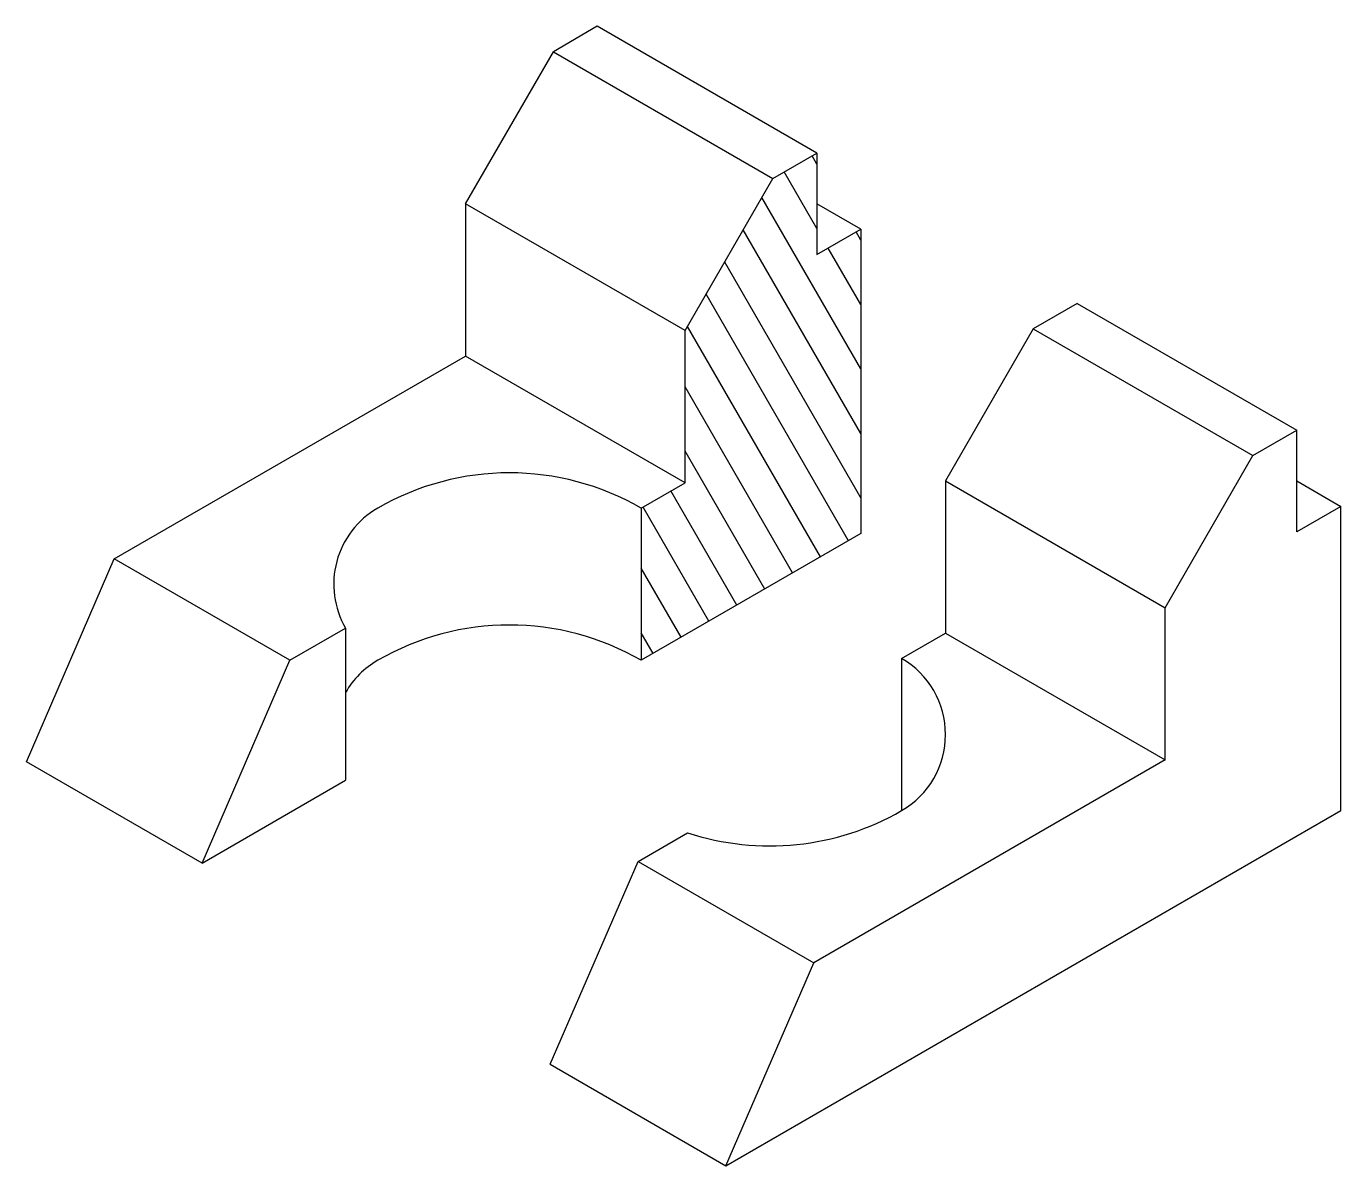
# Model space of a CAD drawing. Header units: millimetres. Extents: x 2339 to 2468, y 2110 to 2222.
import ezdxf

# ---------------------------------------------------------------- set-up
doc = ezdxf.new("R2010")
doc.units = ezdxf.units.MM
doc.linetypes.add('LÍNEAS_OCULTAS2', pattern=[4.7625, 3.175, -1.5875])
doc.layers.add('No Visibles', color=210, linetype='LÍNEAS_OCULTAS2', lineweight=30)

msp = doc.modelspace()

# ---------------------------------------------------------------- hatches: boundary and pattern name
at = {"layer": 'No Visibles'}
h = msp.add_hatch(dxfattribs=at)
h.set_pattern_fill('ANSI31', angle=75)
h.paths.add_polyline_path([(2421.15, 2201.98), (2416.82, 2199.48), (2416.82, 2209.48), (2412.49, 2206.98), (2403.83, 2191.98), (2403.83, 2176.98), (2399.5, 2174.48), (2399.5, 2159.48), (2421.15, 2171.98)])

# ---------------------------------------------------------------- linework, layer by layer
for p, q in [((2395.17, 2221.98), (2390.84, 2219.48)), ((2416.82, 2209.48), (2395.17, 2221.98)), ((2382.18, 2204.48), (2390.84, 2219.48)), ((2390.84, 2219.48), (2412.49, 2206.98)), ((2412.49, 2206.98), (2416.82, 2209.48)), ((2416.82, 2209.48), (2416.82, 2199.48)), ((2403.83, 2191.98), (2412.49, 2206.98)), ((2403.83, 2191.98), (2382.18, 2204.48)), ((2382.18, 2204.48), (2382.18, 2189.48)), ((2421.15, 2201.98), (2416.82, 2204.48)), ((2416.82, 2199.48), (2421.15, 2201.98)), ((2421.15, 2201.98), (2421.15, 2171.98)), ((2442.49, 2194.66), (2438.16, 2192.16)), ((2442.49, 2194.66), (2464.14, 2182.16)), ((2403.83, 2176.98), (2403.83, 2191.98)), ((2438.16, 2192.16), (2429.5, 2177.16)), ((2438.16, 2192.16), (2459.81, 2179.66)), ((2347.54, 2169.48), (2382.18, 2189.48)), ((2403.83, 2176.98), (2382.18, 2189.48)), ((2459.81, 2179.66), (2464.14, 2182.16)), ((2464.14, 2172.16), (2464.14, 2182.16)), ((2451.15, 2164.66), (2459.81, 2179.66)), ((2399.5, 2174.48), (2403.83, 2176.98)), ((2429.5, 2177.16), (2451.15, 2164.66)), ((2429.5, 2177.16), (2429.5, 2162.16)), ((2464.14, 2177.16), (2468.47, 2174.66)), ((2468.47, 2174.66), (2464.14, 2172.16)), ((2468.47, 2144.66), (2468.47, 2174.66)), ((2399.5, 2174.48), (2399.5, 2159.48)), ((2421.15, 2171.98), (2399.5, 2159.48)), ((2338.88, 2149.48), (2347.54, 2169.48)), ((2364.86, 2159.48), (2347.54, 2169.48)), ((2451.15, 2149.66), (2451.15, 2164.66)), ((2364.86, 2159.48), (2370.35, 2162.65)), ((2370.35, 2162.65), (2370.35, 2147.65)), ((2425.17, 2159.66), (2429.5, 2162.16)), ((2429.5, 2162.16), (2451.15, 2149.66)), ((2356.2, 2139.48), (2364.86, 2159.48)), ((2425.17, 2159.66), (2425.17, 2144.66)), ((2356.2, 2139.48), (2338.88, 2149.48)), ((2451.15, 2149.66), (2416.51, 2129.66)), ((2356.2, 2139.48), (2370.35, 2147.65)), ((2407.85, 2109.66), (2468.47, 2144.66)), ((2399.19, 2139.66), (2404.07, 2142.48)), ((2390.53, 2119.66), (2399.19, 2139.66)), ((2399.19, 2139.66), (2416.51, 2129.66)), ((2407.85, 2109.66), (2416.51, 2129.66)), ((2390.53, 2119.66), (2407.85, 2109.66))]:
    msp.add_line(p, q)
for centre, radius, start, end in [((2386.51, 2151.98), 25.98, 60, 120), ((2377.85, 2166.98), 8.66, 120, 210), ((2386.51, 2136.98), 25.98, 60, 120), ((2377.85, 2151.98), 8.66, 120, 150), ((2420.84, 2152.16), 8.66, 300, 60), ((2412.18, 2167.16), 25.98, 251.8103, 300)]:
    msp.add_arc(centre, radius, start, end)

doc.saveas('drawing.dxf')
